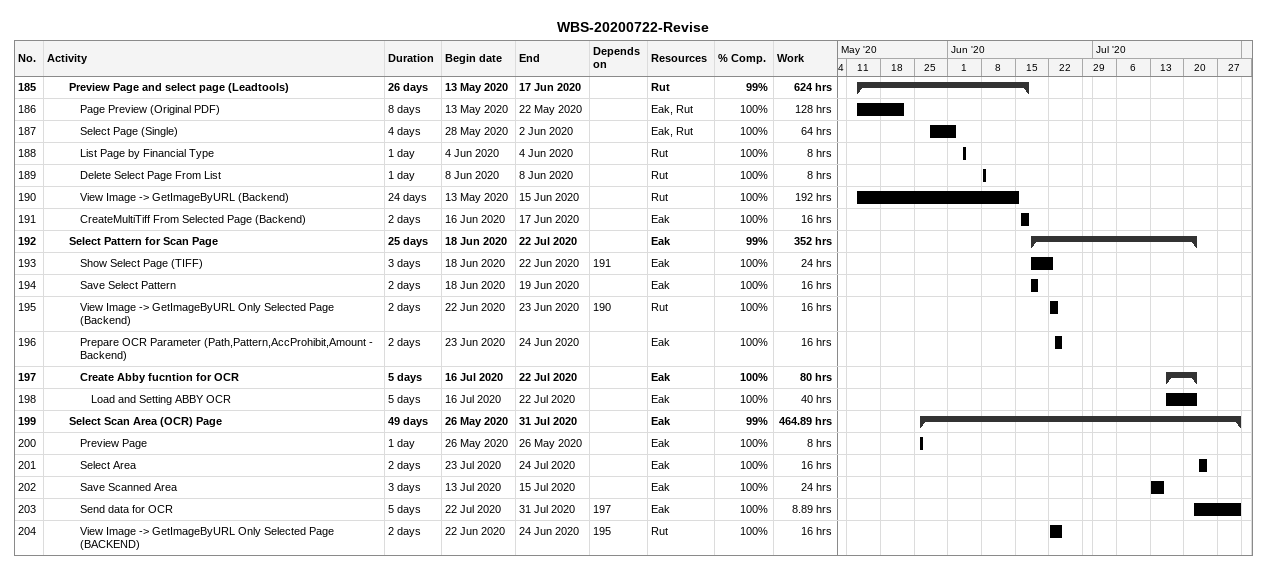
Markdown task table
WBS-20200722-Revise

| ID | Level | Task | Duration | Start | Finish | Predecessors | Resources | % complete | Work (h) |
|---|---|---|---|---|---|---|---|---|---|
| 185 | 3 | **Preview Page and select page (Leadtools)** | 26d | 2020-05-13 | 2020-06-17 |  | Rut | 99 | 624 |
| 186 | 4 | Page Preview (Original PDF) | 8d | 2020-05-13 | 2020-05-22 |  | Eak, Rut | 100 | 128 |
| 187 | 4 | Select Page (Single) | 4d | 2020-05-28 | 2020-06-02 |  | Eak, Rut | 100 | 64 |
| 188 | 4 | List Page by Financial Type | 1d | 2020-06-04 | 2020-06-04 |  | Rut | 100 | 8 |
| 189 | 4 | Delete Select Page From List | 1d | 2020-06-08 | 2020-06-08 |  | Rut | 100 | 8 |
| 190 | 4 | View Image -> GetImageByURL (Backend) | 24d | 2020-05-13 | 2020-06-15 |  | Rut | 100 | 192 |
| 191 | 4 | CreateMultiTiff From Selected Page (Backend) | 2d | 2020-06-16 | 2020-06-17 |  | Eak | 100 | 16 |
| 192 | 3 | **Select Pattern for Scan Page** | 25d | 2020-06-18 | 2020-07-22 |  | Eak | 99 | 352 |
| 193 | 4 | Show Select Page (TIFF) | 3d | 2020-06-18 | 2020-06-22 | 191 | Eak | 100 | 24 |
| 194 | 4 | Save Select Pattern | 2d | 2020-06-18 | 2020-06-19 |  | Eak | 100 | 16 |
| 195 | 4 | View Image -> GetImageByURL Only Selected Page (Backend) | 2d | 2020-06-22 | 2020-06-23 | 190 | Rut | 100 | 16 |
| 196 | 4 | Prepare OCR Parameter (Path,Pattern,AccProhibit,Amount - Backend) | 2d | 2020-06-23 | 2020-06-24 |  | Eak | 100 | 16 |
| 197 | 4 | **Create Abby fucntion for OCR** | 5d | 2020-07-16 | 2020-07-22 |  | Eak | 100 | 80 |
| 198 | 5 | Load and Setting ABBY OCR | 5d | 2020-07-16 | 2020-07-22 |  | Eak | 100 | 40 |
| 199 | 3 | **Select Scan Area (OCR) Page** | 49d | 2020-05-26 | 2020-07-31 |  | Eak | 99 | 464.89 |
| 200 | 4 | Preview Page | 1d | 2020-05-26 | 2020-05-26 |  | Eak | 100 | 8 |
| 201 | 4 | Select Area | 2d | 2020-07-23 | 2020-07-24 |  | Eak | 100 | 16 |
| 202 | 4 | Save Scanned Area | 3d | 2020-07-13 | 2020-07-15 |  | Eak | 100 | 24 |
| 203 | 4 | Send data for OCR | 5d | 2020-07-22 | 2020-07-31 | 197 | Eak | 100 | 8.89 |
| 204 | 4 | View Image -> GetImageByURL Only Selected Page (BACKEND) | 2d | 2020-06-22 | 2020-06-24 | 195 | Rut | 100 | 16 |
